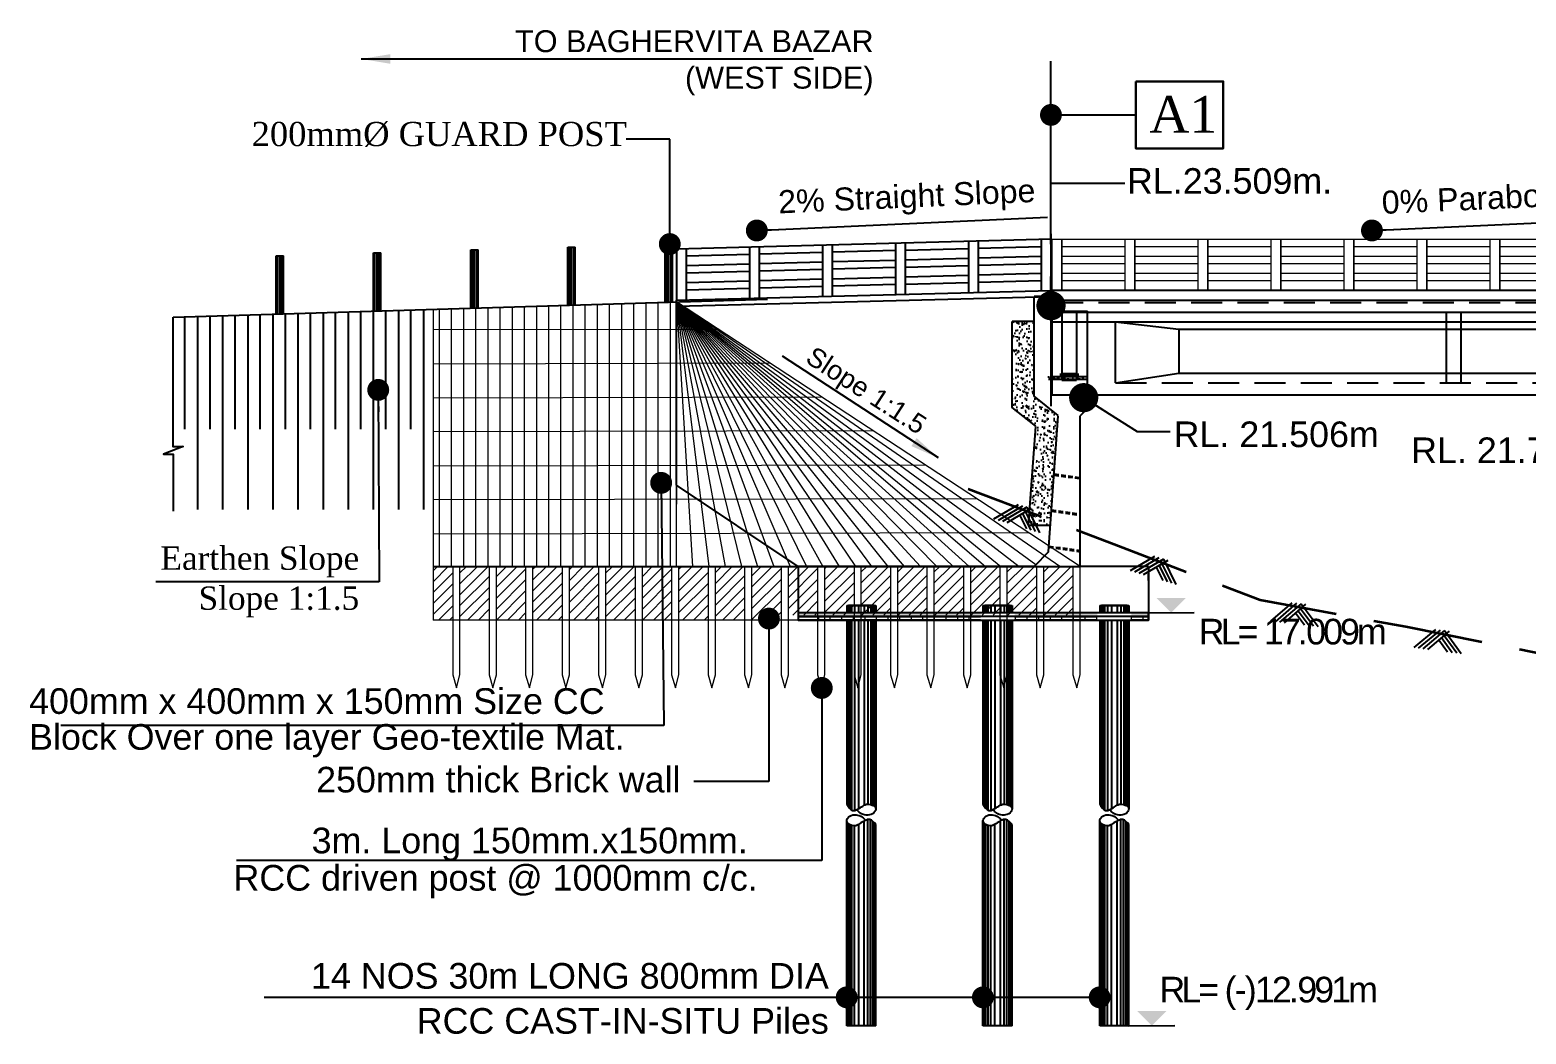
# Model space of a CAD drawing. Header units: millimetres. Extents: x 645430 to 1329725, y -477752 to 44877.
# Drawn here: x 645430 to 676185, y -220433 to -199787 of the extents above; entities that cross this region are included whole.
import ezdxf

# ---------------------------------------------------------------- set-up
doc = ezdxf.new("R2010")
doc.units = ezdxf.units.MM
doc.header["$LTSCALE"] = 250
doc.linetypes.add('DASHED', pattern=[19.05, 12.7, -6.35])
doc.linetypes.add('HIDDEN', pattern=[9.525, 6.35, -3.175])
for name, color, linetype in [('Abutment W Line', 200, 'Continuous'), ('Deck Slab', 11, 'Continuous'), ('Dimision', 4, 'Continuous'), ('Extra Line', 145, 'Continuous'), ('Girder Line', 7, 'Continuous'), ('hatch', 35, 'Continuous'), ('Hatching', 35, 'Continuous'), ('pier', 11, 'Continuous'), ('Pile', 11, 'Continuous'), ('POWER_POLE', 230, 'Continuous'), ('SEC', 15, 'Continuous'), ('Text', 7, 'Continuous'), ('TXT', 7, 'Continuous')]:
    doc.layers.add(name, color=color, linetype=linetype)
for name, color, linetype, lineweight in [('Dimention', 7, 'Continuous', 25), ('Footpath', 22, 'Continuous', 20), ('GL', 3, 'HIDDEN', 35), ('hat2', 108, 'Continuous', 13), ('Railing', 6, 'Continuous', 13), ('RL', 7, 'Continuous', 18)]:
    doc.layers.add(name, color=color, linetype=linetype, lineweight=lineweight)
doc.layers.add('id', color=2, linetype='Continuous', lineweight=13, plot=False)
doc.styles.add('Bridge Dimision - 1', font='arial.ttf', dxfattribs={"height": 125})
doc.styles.add('ROMANS', font='arial.ttf', dxfattribs={"height": 200})
doc.styles.get("Standard").update_dxf_attribs({"font": 'times.ttf'})
doc.styles.add('TNR', font='times.ttf')
doc.dimstyles.new('ISO-25', dxfattribs={"dimtxt": 75, "dimasz": 45, "dimexe": 125, "dimexo": 75.625, "dimgap": 60, "dimtad": 1, "dimdec": 0, "dimtxsty": 'Standard', "dimblk": 'DOT', "dimcen": 52.5, "dimdle": 100, "dimclrd": 256, "dimclre": 256, "dimclrt": 256, "dimadec": 0, "dimazin": 0, "dimtfac": 1, "dimtdec": 0, "dimtix": 1, "dimtmove": 0, "dimatfit": 3, "dimldrblk": 'DOT', "dimfxl": 1, "dimlwd": -1, "dimarcsym": 0})
doc.dimstyles.get("Standard").update_dxf_attribs({"dimtxt": 0.5, "dimasz": 0.18, "dimexe": 0.18, "dimexo": 0.0625, "dimgap": 0.09, "dimtad": 0, "dimtih": 1, "dimtoh": 1, "dimdec": 4, "dimzin": 0, "dimdsep": 46, "dimtxsty": 'Standard', "dimcen": 0.09, "dimadec": 0, "dimazin": 0, "dimtfac": 1, "dimtdec": 4, "dimtofl": 0, "dimtmove": 0, "dimatfit": 3, "dimfxl": 1, "dimtolj": 1, "dimtzin": 0, "dimarcsym": 0})
pattern_1 = [(45, (810947.63, -1287410.71), (-112.253202, 112.253202), [])]
pattern_2 = [(45, (811697.63, -1287410.71), (-112.253202, 112.253202), [])]
pattern_3 = [(45, (812447.63, -1287410.71), (-112.253202, 112.253202), [])]

# ---------------------------------------------------------------- blocks, each defined once
blk = doc.blocks.new('37m deck half')
at = {"layer": 'Deck Slab', "ltscale": 5}
for p, q in [((25, 2182), (15025, 2182)), ((25, 32), (25, 2182)), ((25, 1732), (15025, 1732)), ((25, 1532), (15025, 1532)), ((25, 32), (15025, 32))]:
    blk.add_line(p, q, dxfattribs=at)
at = {"layer": 'Girder Line', "ltscale": 0.2}
blk.add_line((25, 1982), (15025, 1982), dxfattribs=at)
at = {"layer": 'Girder Line', "linetype": 'DASHED', "ltscale": 0.2}
for p, q in [((25, 1932), (15025, 1932)), ((1325, 282), (15025, 282))]:
    blk.add_line(p, q, dxfattribs=at)
at = {"layer": 'Girder Line', "linetype": 'HIDDEN', "ltscale": 2}
for p, q in [((225, 1732, -8838), (225, 332, 13)), ((525, 1732, -8738), (525, 332, -13)), ((8125, 1732, -8838), (8125, 282, 13)), ((8425, 1732, -8738), (8425, 282, -13)), ((14875, 1732, -8838), (14875, 282, 13)), ((225, 332), (525, 332))]:
    blk.add_line(p, q, dxfattribs=at)
at = {"layer": 'Girder Line', "linetype": 'HIDDEN', "ltscale": 0.2}
blk.add_line((8125, 282), (8425, 282), dxfattribs=at)
at = {"layer": 'hatch'}
for p, q in [((1325, 282), (1325, 1532)), ((1325, 1532), (2625, 1382)), ((2625, 1382), (15025, 1382)), ((2625, 1382), (2625, 482)), ((1325, 282), (2625, 482)), ((2625, 482), (15025, 482))]:
    blk.add_line(p, q, dxfattribs=at)
at = {"layer": 'id', "ltscale": 5}
blk.add_line((0, 0), (0, -202), dxfattribs=at)
at = {"layer": 'Railing', "ltscale": 5}
for p, q in [((25, 2182), (25, 3232)), ((25, 3232), (15025, 3232)), ((225, 2182), (225, 3232)), ((225, 3082), (1525, 3082)), ((1525, 2186), (1525, 3232)), ((1725, 2194), (1725, 3232)), ((1725, 3082), (3025, 3082)), ((3225, 2194), (3225, 3232)), ((3225, 3082), (4525, 3082)), ((4725, 2194), (4725, 3232)), ((4725, 3082), (6025, 3082)), ((6225, 2194), (6225, 3232)), ((6225, 3082), (7525, 3082)), ((7725, 2194), (7725, 3232)), ((7725, 3082), (9025, 3082)), ((9225, 2194), (9225, 3232)), ((9225, 3082), (10525, 3082)), ((10725, 2194), (10725, 3232)), ((10725, 3082), (12025, 3082)), ((12225, 2194), (12225, 3232)), ((12225, 3082), (13525, 3082)), ((13725, 2194), (13725, 3232)), ((13725, 3082), (14925, 3082)), ((225, 2882), (1525, 2882)), ((1725, 2882), (3025, 2882)), ((3225, 2882), (4525, 2882)), ((4725, 2882), (6025, 2882)), ((6225, 2882), (7525, 2882)), ((7725, 2882), (9025, 2882)), ((9225, 2882), (10525, 2882)), ((10725, 2882), (12025, 2882)), ((12225, 2882), (13525, 2882)), ((13725, 2882), (14925, 2882)), ((225, 2732), (1525, 2732)), ((225, 2532), (1525, 2532)), ((1725, 2732), (3025, 2732)), ((1725, 2532), (3025, 2532)), ((3225, 2732), (4525, 2732)), ((3225, 2532), (4525, 2532)), ((4725, 2732), (6025, 2732)), ((4725, 2532), (6025, 2532)), ((6225, 2732), (7525, 2732)), ((6225, 2532), (7525, 2532)), ((7725, 2732), (9025, 2732)), ((7725, 2532), (9025, 2532)), ((9225, 2732), (10525, 2732)), ((9225, 2532), (10525, 2532)), ((10725, 2732), (12025, 2732)), ((10725, 2532), (12025, 2532)), ((12225, 2732), (13525, 2732)), ((12225, 2532), (13525, 2532)), ((13725, 2732), (14925, 2732)), ((13725, 2532), (14925, 2532)), ((225, 2382), (1525, 2382)), ((1725, 2382), (3025, 2382)), ((3225, 2382), (4525, 2382)), ((4725, 2382), (6025, 2382)), ((6225, 2382), (7525, 2382)), ((7725, 2382), (9025, 2382)), ((9225, 2382), (10525, 2382)), ((10725, 2382), (12025, 2382)), ((12225, 2382), (13525, 2382)), ((13725, 2382), (14925, 2382))]:
    blk.add_line(p, q, dxfattribs=at)
for points in [[(25, 2182), (25, 3232), (225, 3232), (225, 2182)], [(1525, 2182), (1525, 3232), (1725, 3232), (1725, 2182)], [(3025, 2182), (3025, 3232), (3225, 3232), (3225, 2182)], [(4525, 2182), (4525, 3232), (4725, 3232), (4725, 2182)], [(6025, 2182), (6025, 3232), (6225, 3232), (6225, 2182)], [(7525, 2182), (7525, 3232), (7725, 3232), (7725, 2182)], [(9025, 2182), (9025, 3232), (9225, 3232), (9225, 2182)], [(10525, 2182), (10525, 3232), (10725, 3232), (10725, 2182)], [(12025, 2182), (12025, 3232), (12225, 3232), (12225, 2182)], [(13525, 2182), (13525, 3232), (13725, 3232), (13725, 2182)], [(14925, 2182), (14925, 3232), (15025, 3232)]]:
    blk.add_lwpolyline(points, dxfattribs=at)
blk = doc.blocks.new('_Dot')
at = {"color": 0, "linetype": 'ByBlock', "lineweight": -2}
blk.add_line((-0.5, 0), (-1, 0), dxfattribs=at)
at = {"color": 0, "linetype": 'ByBlock', "const_width": 0.5}
blk.add_lwpolyline([(-0.25, 0, 1), (0.25, 0, 1)], format="xyb", close=True, dxfattribs=at)
blk = doc.blocks.new('a-pile')
at = {"layer": 'Hatching', "ltscale": 5}
for p, q in [((-263, -3821), (-263, -3964)), ((-234, -3821), (-234, -3964)), ((-194, -3821), (-194, -3964)), ((-137, -3821), (-137, -3964)), ((-60, -3821), (-60, -3964)), ((55, -3821), (55, -3964)), ((137, -3821), (137, -3964)), ((200, -3821), (200, -3964)), ((234, -3821), (234, -3964)), ((262, -3821), (262, -3964)), ((-263, -4115), (-263, -7946)), ((-234, -4115), (-234, -7928)), ((-194, -4115), (-194, -7913)), ((-137, -4115), (-137, -7905)), ((-60, -4115), (-60, -7928)), ((55, -4115), (55, -8000)), ((137, -4115), (137, -8036)), ((200, -4115), (200, -8027)), ((234, -4115), (234, -7999)), ((262, -4115), (262, -7964)), ((-272, -12463), (-272, -8292)), ((-237, -12463), (-237, -8258)), ((-192, -12463), (-192, -8230)), ((-137, -12463), (-137, -8223)), ((-59, -12463), (-59, -8253)), ((54, -12463), (54, -8324)), ((137, -12463), (137, -8354)), ((192, -12463), (192, -8348)), ((237, -12463), (237, -8330)), ((272, -12463), (272, -8306))]:
    blk.add_line(p, q, dxfattribs=at)
at = {"layer": 'Pile', "ltscale": 0.02}
blk.add_line((300, -3821), (-300, -3821), dxfattribs=at)
at = {"layer": 'Pile', "linetype": 'DASHED', "ltscale": 4}
for p, q in [((-300, -3821), (-300, -3964)), ((-263, -3821), (262, -3821)), ((300, -3822), (300, -3965))]:
    blk.add_line(p, q, dxfattribs=at)
at = {"layer": 'Pile', "ltscale": 5}
for p, q in [((-300, -4115), (-300, -8007)), ((300, -4115), (300, -7905)), ((300, -12463), (300, -8245)), ((-300, -12463), (-300, -8324)), ((-300, -12463), (300, -12463))]:
    blk.add_line(p, q, dxfattribs=at)
for points in [[(300, -7905), (181, -8035), (-28, -7947), (-138, -7905), (-300, -8004), (-231, -8103), (23, -8087), (95, -8020)], [(300, -7905), (181, -8035), (-28, -7947), (-138, -7905), (-300, -8004), (-231, -8103), (23, -8087), (95, -8020)], [(-300, -8324), (-174, -8224), (34, -8311), (144, -8354), (300, -8255), (238, -8156), (-16, -8172), (-88, -8239)], [(-300, -8324), (-174, -8224), (34, -8311), (144, -8354), (300, -8255), (238, -8156), (-16, -8172), (-88, -8239)]]:
    blk.add_spline(points, degree=3, dxfattribs=at)
blk = doc.blocks.new('ABUT 6MMMM')
at = {"layer": 'Deck Slab', "ltscale": 10}
h = blk.add_hatch(color=256, dxfattribs=at)
h.paths.add_polyline_path([(10285900, 283865), (10286035, 283865), (10286035, 283800), (10285900, 283800)])
h.paths.add_polyline_path([(10285714, 283865), (10285900, 283865), (10285900, 283800), (10285714, 283800)])
at = {"layer": 'hatch', "lineweight": 15}
h = blk.add_hatch(dxfattribs=at)
h.set_pattern_fill('AR-CONC', color=256, style=0)
h.set_pattern_definition([(50, (10288076.35, 275788.63), (182.1847, -15.939), [19.05, -209.55]), (355, (10288076.35, 275788.63), (-35.243, 191.0566), [15.24, -167.64]), (100.451, (10288091.53, 275787.3), (146.9425, 175.1167), [16.19, -178.09]), (46.1842, (10288076.35, 275839.43), (271.079, -42.0423), [28.575, -314.325]), (96.6356, (10288098.94, 275835.93), (237.404, 247.4256), [24.285, -267.135]), (351.184, (10288076.35, 275839.43), (237.405, 247.425), [22.86, -251.46]), (21, (10288101.75, 275826.73), (151.615, -102.2655), [19.05, -209.55]), (326, (10288101.75, 275826.73), (61.802, 184.188), [15.24, -167.64]), (71.4514, (10288114.39, 275818.21), (213.4165, 81.923), [16.19, -178.09]), (37.5, (10288076.35, 275788.63), (3.0886, 84.55504), [0, -165.608, 0, -170.18, 0, -168.275]), (7.5, (10288076.35, 275788.63), (66.8197, 100.1806), [0, -97.028, 0, -161.798, 0, -64.135]), (327.5, (10288019.71, 275788.63), (135.5906, -5.72874), [0, -63.5, 0, -198.12, 0, -262.89]), (317.5, (10287994.31, 275788.63), (148.1292, 25.4265), [0, -82.55, 0, -131.572, 0, -186.69])])
h.paths.add_polyline_path([(10284050, 278948), (10284050, 278873), (10280300, 278873), (10280300, 278948)])
h.paths.add_polyline_path([(10286450, 278948), (10286450, 278873), (10284750, 278873), (10284750, 278948)])
h.paths.add_polyline_path([(10287150, 278873), (10287150, 278948), (10287500, 278948), (10287500, 278873)])
h = blk.add_hatch(dxfattribs=at)
h.set_pattern_fill('LINE', color=256, scale=75, angle=90, style=0)
h.set_pattern_definition([(90, (10288085.6, 275788.63), (-238.125, 1e-14), [])])
h.paths.add_polyline_path([(10284050, 278873), (10284050, 278798), (10280500, 278798), (10280500, 278873)])
h.paths.add_polyline_path([(10286450, 278873), (10286450, 278798), (10284750, 278798), (10284750, 278873)])
h.paths.add_polyline_path([(10287150, 278798), (10287150, 278873), (10287400, 278873), (10287400, 278798)])
at = {"layer": 'Hatching', "ltscale": 5}
h = blk.add_hatch(dxfattribs=at)
h.set_pattern_fill('AR-CONC,_O', color=256, scale=1.5)
h.set_pattern_definition([(50, (10287776.34, 276735.8), (273.277, -23.9086), [28.575, -314.325]), (355, (10287776.34, 276735.8), (-52.865, 286.585), [22.86, -251.461]), (100.4514, (10287799.12, 276733.8), (220.412, 262.677), [24.285, -267.135]), (46.184, (10287776.34, 276812), (406.619, -63.063), [42.862, -471.487]), (96.6356, (10287810.23, 276806.75), (356.106, 371.14), [36.428, -400.703]), (351.184, (10287776.34, 276812), (356.106, 371.14), [34.29, -377.19]), (21, (10287814.44, 276792.95), (227.4216, -153.398), [28.575, -314.325]), (326, (10287814.44, 276792.95), (92.703, 276.282), [22.86, -251.46]), (71.4514, (10287833.4, 276780.17), (320.125, 122.884), [24.285, -267.135]), (37.5, (10287776.34, 276735.8), (4.6329, 126.8326), [0, -248.412, 0, -255.27, 0, -252.4125]), (7.5, (10287776.34, 276735.8), (100.2295, 150.2709), [0, -145.542, 0, -242.697, 0, -96.2025]), (327.5, (10287691.38, 276735.8), (203.3859, -8.5931), [0, -95.25, 0, -297.18, 0, -394.335]), (317.5, (10287653.28, 276735.8), (222.1938, 38.1397), [0, -123.825, 0, -197.358, 0, -280.035])])
edge = h.paths.add_edge_path()
edge.add_arc((10285462, 282380), 363, 62.9104, 141.8624, ccw=False)
edge.add_line((10285628, 282703), (10285488, 280743))
edge.add_line((10285488, 280743), (10285079, 280743))
edge.add_line((10285079, 280743), (10285177, 282604))
edge = h.paths.add_edge_path()
edge.add_line((10285649, 282999), (10285628, 282703))
edge.add_arc((10285462, 282380), 363, 62.9104, 141.8624)
edge.add_line((10285177, 282604), (10285186, 282778))
edge.add_line((10285186, 282778), (10284700, 283168))
edge.add_line((10284700, 283168), (10284700, 284933))
edge.add_line((10284700, 284933), (10285150, 284933))
edge.add_line((10285150, 284933), (10285150, 283398))
edge.add_line((10285150, 283398), (10285649, 282999))
at = {"layer": 'pier', "linetype": 'Continuous', "lineweight": 25, "ltscale": 5}
h = blk.add_hatch(dxfattribs=at)
h.set_pattern_fill('AR-CONC', color=256, scale=0.75, style=0)
h.set_pattern_definition([(50, (10287722.25, 281520.59), (136.6385, -11.9543), [14.2875, -157.1625]), (355, (10287722.25, 281520.59), (-26.432, 143.2925), [11.43, -125.73]), (100.451, (10287733.64, 281519.59), (110.207, 131.3375), [12.1425, -133.5675]), (46.184, (10287722.25, 281558.69), (203.309, -31.532), [21.431, -235.744]), (96.6356, (10287739.2, 281556.06), (178.053, 185.569), [18.214, -200.351]), (351.184, (10287722.25, 281558.69), (178.053, 185.569), [17.145, -188.595]), (21, (10287741.3, 281549.16), (113.711, -76.699), [14.2875, -157.1625]), (326, (10287741.3, 281549.16), (46.3515, 138.141), [11.43, -125.73]), (71.4514, (10287750.78, 281542.77), (160.0624, 61.442), [12.1425, -133.5675]), (37.5, (10287722.25, 281520.59), (2.31645, 63.4163), [0, -124.206, 0, -127.635, 0, -126.2062]), (7.5, (10287722.25, 281520.59), (50.1147, 75.1354), [0, -72.771, 0, -121.3485, 0, -48.1013]), (327.5, (10287679.77, 281520.59), (101.69295, -4.29656), [0, -47.625, 0, -148.59, 0, -197.1675]), (317.5, (10287660.72, 281520.59), (111.097, 19.0699), [0, -61.9125, 0, -98.679, 0, -140.0175])])
h.paths.add_polyline_path([(10286195, 283803), (10286195, 283748), (10285900, 283748), (10285900, 283786), (10286060, 283786), (10286060, 283803)])
h.paths.add_polyline_path([(10285739, 283786), (10285900, 283786), (10285900, 283748), (10285445, 283748), (10285445, 283803), (10285739, 283803)])
at = {"layer": 'Abutment W Line'}
for p, q in [((10277800, 286426), (10277800, 285376)), ((10278000, 286431), (10278000, 285381)), ((10279300, 286465), (10279300, 285415)), ((10279500, 286470), (10279500, 285420)), ((10280800, 286504), (10280800, 285454)), ((10281000, 286509), (10281000, 285459)), ((10282300, 286543), (10282300, 285493)), ((10282500, 286548), (10282500, 285498)), ((10283800, 286582), (10283800, 285532)), ((10284000, 286587), (10284000, 285537)), ((10285300, 286621), (10285300, 285571)), ((10285500, 286626), (10285500, 285576)), ((10285500, 285449), (10285150, 285449)), ((10285500, 283803), (10285500, 285576)), ((10285500, 285148), (10286250, 285148)), ((10286250, 283803), (10286250, 285148)), ((10285445, 283748), (10286250, 283748)), ((10285500, 283803), (10286250, 283803)), ((10285714, 283865), (10286035, 283865)), ((10286250, 283148), (10286250, 283803)), ((10285450, 280198), (10285649, 282999)), ((10286250, 283148), (10286100, 282998)), ((10286100, 279898), (10286100, 282998)), ((10285038, 280743), (10285186, 282778)), ((10285450, 280198), (10285150, 279898)), ((10280300, 279898), (10280300, 278798)), ((10285150, 279898), (10280300, 279898)), ((10285150, 279898), (10280300, 279898)), ((10287500, 279898), (10286100, 279898)), ((10287500, 279609), (10287500, 279749)), ((10284050, 278948), (10280300, 278948)), ((10286450, 278948), (10284750, 278948)), ((10287500, 278948), (10287150, 278948)), ((10284050, 278873), (10280300, 278873)), ((10284050, 278798), (10280300, 278798)), ((10286450, 278873), (10284750, 278873)), ((10286450, 278798), (10284750, 278798)), ((10287500, 278873), (10287150, 278873)), ((10287500, 278798), (10287150, 278798))]:
    blk.add_line(p, q, dxfattribs=at)
at = {"layer": 'Abutment W Line', "linetype": 'Continuous'}
blk.add_line((10277800, 285249), (10285500, 285448), dxfattribs=at)
at = {"layer": 'Abutment W Line'}
for points in [[(10285500, 286626), (10277799, 286426)], [(10280800, 286354), (10279500, 286320)], [(10282300, 286393), (10281000, 286359)], [(10283800, 286432), (10282500, 286398)], [(10285300, 286471), (10284000, 286437)], [(10279300, 286315), (10278000, 286281)], [(10279300, 286115), (10278000, 286081)], [(10280800, 286154), (10279500, 286120)], [(10282300, 286193), (10281000, 286159)], [(10282300, 286043), (10281000, 286009)], [(10283800, 286232), (10282500, 286198)], [(10283800, 286082), (10282500, 286048)], [(10285300, 286271), (10284000, 286237)], [(10285300, 286121), (10284000, 286087)], [(10279300, 285965), (10278000, 285931)], [(10279300, 285765), (10278000, 285731)], [(10280800, 286004), (10279500, 285970)], [(10280800, 285804), (10279500, 285770)], [(10282300, 285843), (10281000, 285809)], [(10283800, 285882), (10282500, 285848)], [(10283800, 285732), (10282500, 285698)], [(10285300, 285921), (10284000, 285887)], [(10285300, 285771), (10284000, 285737)], [(10280300, 279898), (10277799, 281568), (10277800, 285376), (10285500, 285576)], [(10279300, 285615), (10278000, 285581)], [(10280800, 285654), (10279500, 285620)], [(10282300, 285693), (10281000, 285659)], [(10285649, 283002), (10285150, 283398), (10285150, 285449)], [(10285150, 284933), (10284700, 284933)], [(10285186, 282781), (10284700, 283168), (10284700, 284933)], [(10285488, 280743), (10285038, 280743)], [(10287500, 279898), (10287500, 278948)], [(10287500, 279898), (10287500, 278798)], [(10285818, 278948), (10280300, 278948), (10280300, 278873), (10284050, 278873)], [(10287500, 278948), (10284750, 278948)], [(10287150, 278873), (10287500, 278873), (10287500, 278948), (10287150, 278948)], [(10284752, 278873), (10280300, 278873), (10280300, 278798), (10284752, 278798)], [(10284750, 278873), (10286450, 278873)], [(10287268, 278873), (10284750, 278873)], [(10284750, 278798), (10287371, 278798)], [(10287150, 278798), (10287500, 278798), (10287500, 278873), (10287150, 278873)]]:
    blk.add_lwpolyline(points, dxfattribs=at)
at = {"layer": 'Dimision', "color": 7, "lineweight": 50}
for p, q in [((10285714, 283865), (10285714, 283800)), ((10286035, 283865), (10286035, 283800))]:
    blk.add_line(p, q, dxfattribs=at)
at = {"layer": 'Extra Line', "linetype": 'HIDDEN', "ltscale": 0.06}
for p, q in [((10285566, 281778), (10286100, 281703)), ((10285568, 281803), (10286100, 281728)), ((10285511, 281036), (10286100, 280953)), ((10285513, 281061), (10286100, 280978)), ((10285457, 280294), (10286100, 280203)), ((10285458, 280319), (10286100, 280228))]:
    blk.add_line(p, q, dxfattribs=at)
blk = doc.blocks.new('b')
at = {"layer": 'hatch', "ltscale": 5}
for p, q in [((-158, 60), (-524, -394)), ((-64, 67), (-430, -387)), ((30, 74), (-336, -380)), ((124, 81), (-241, -373)), ((30, 74), (459, -321)), ((-49, -134), (177, -342)), ((-6, -80), (271, -335)), ((38, -26), (365, -328))]:
    blk.add_line(p, q, dxfattribs=at)

msp = doc.modelspace()

# ---------------------------------------------------------------- hatches: boundary and pattern name
at = {"layer": 'Dimision', "ltscale": 5}
for points in [[(668891.9, -211767.5), (669189.8, -211468.8), (668593.2, -211469.7)], [(668891.9, -211767.5), (669189.8, -211468.8), (668593.2, -211469.7)], [(668491.9, -220259.3), (668789.7, -219960.6), (668193.1, -219961.5)], [(668491.9, -220259.3), (668789.7, -219960.6), (668193.1, -219961.5)]]:
    msp.add_hatch(color=256, dxfattribs=at).paths.add_polyline_path(points)
at = {"layer": 'Footpath', "lineweight": 13, "ltscale": 250}
h = msp.add_hatch(dxfattribs=at)
h.set_pattern_fill('ANSI31', color=256, scale=50)
h.set_pattern_definition(pattern_3)
h.paths.add_polyline_path([(654120.1, -210818.3), (653716.6, -210818.3), (653716.6, -211919.4), (654120.1, -211919.4)])
h = msp.add_hatch(dxfattribs=at)
h.set_pattern_fill('ANSI31', color=256, scale=50)
h.set_pattern_definition(pattern_2)
h.paths.add_polyline_path([(654870.1, -210818.3), (654270.1, -210818.3), (654270.1, -211919.4), (654870.1, -211919.4)])
h = msp.add_hatch(dxfattribs=at)
h.set_pattern_fill('ANSI31', color=256, scale=50)
h.set_pattern_definition(pattern_1)
h.paths.add_polyline_path([(655620.1, -210818.3), (655020.1, -210818.3), (655020.1, -211919.4), (655620.1, -211919.4)])
h = msp.add_hatch(dxfattribs=at)
h.set_pattern_fill('ANSI31', color=256, scale=50)
h.set_pattern_definition([(45, (810197.63, -1287410.71), (-112.253202, 112.253202), [])])
h.paths.add_polyline_path([(656370.1, -210818.3), (655770.1, -210818.3), (655770.1, -211919.4), (656370.1, -211919.4)])
h = msp.add_hatch(dxfattribs=at)
h.set_pattern_fill('ANSI31', color=256, scale=50)
h.set_pattern_definition([(45, (815447.63, -1287410.71), (-112.253202, 112.253202), [])])
h.paths.add_polyline_path([(657120.1, -210818.3), (656520.1, -210818.3), (656520.1, -211919.4), (657120.1, -211919.4)])
h = msp.add_hatch(dxfattribs=at)
h.set_pattern_fill('ANSI31', color=256, scale=50)
h.set_pattern_definition([(45, (814697.63, -1287410.71), (-112.253202, 112.253202), [])])
h.paths.add_polyline_path([(657870.1, -210818.3), (657270.1, -210818.3), (657270.1, -211919.4), (657870.1, -211919.4)])
h = msp.add_hatch(dxfattribs=at)
h.set_pattern_fill('ANSI31', color=256, scale=50)
h.set_pattern_definition([(45, (813947.63, -1287410.71), (-112.253202, 112.253202), [])])
h.paths.add_polyline_path([(658620.1, -210818.3), (658020.1, -210818.3), (658020.1, -211919.4), (658620.1, -211919.4)])
h = msp.add_hatch(dxfattribs=at)
h.set_pattern_fill('ANSI31', color=256, scale=50)
h.set_pattern_definition([(45, (813197.63, -1287410.71), (-112.253202, 112.253202), [])])
h.paths.add_polyline_path([(659370.1, -210818.3), (658770.1, -210818.3), (658770.1, -211919.4), (659370.1, -211919.4)])
h = msp.add_hatch(dxfattribs=at)
h.set_pattern_fill('ANSI31', color=256, scale=50)
h.set_pattern_definition(pattern_3)
h.paths.add_polyline_path([(660120.1, -210818.3), (659520.1, -210818.3), (659520.1, -211919.4), (660120.1, -211919.4)])
h = msp.add_hatch(dxfattribs=at)
h.set_pattern_fill('ANSI31', color=256, scale=50)
h.set_pattern_definition(pattern_2)
h.paths.add_polyline_path([(660870.1, -210818.3), (660270.1, -210818.3), (660270.1, -211919.4), (660870.1, -211919.4)])
h = msp.add_hatch(dxfattribs=at)
h.set_pattern_fill('ANSI31', color=256, scale=50)
h.set_pattern_definition(pattern_3)
h.paths.add_polyline_path([(661620.1, -210818.3), (661020.1, -210818.3), (661020.1, -211818.3), (661620.1, -211818.3)])
h = msp.add_hatch(dxfattribs=at)
h.set_pattern_fill('ANSI31', color=256, scale=50)
h.set_pattern_definition(pattern_2)
h.paths.add_polyline_path([(662370.1, -210818.3), (661770.1, -210818.3), (661770.1, -211818.3), (662370.1, -211818.3)])
h = msp.add_hatch(dxfattribs=at)
h.set_pattern_fill('ANSI31', color=256, scale=50)
h.set_pattern_definition(pattern_1)
h.paths.add_polyline_path([(663120.1, -210818.3), (662520.1, -210818.3), (662520.1, -211818.3), (663120.1, -211818.3)])
h = msp.add_hatch(dxfattribs=at)
h.set_pattern_fill('ANSI31', color=256, scale=50)
h.set_pattern_definition(pattern_1)
h.paths.add_polyline_path([(663120.1, -210818.3), (662520.1, -210818.3), (662520.1, -211818.3), (663120.1, -211818.3)])
h = msp.add_hatch(dxfattribs=at)
h.set_pattern_fill('ANSI31', color=256, scale=50)
h.set_pattern_definition([(45, (811697.63, -1287410.71), (-112.253202, 112.253202), [])])
h.paths.add_polyline_path([(663870.1, -210818.3), (663270.1, -210818.3), (663270.1, -211818.3), (663870.1, -211818.3)])
h = msp.add_hatch(dxfattribs=at)
h.set_pattern_fill('ANSI31', color=256, scale=50)
h.set_pattern_definition([(45, (812447.63, -1287410.71), (-112.253202, 112.253202), [])])
h.paths.add_polyline_path([(664620.1, -210818.3), (664020.1, -210818.3), (664020.1, -211818.3), (664620.1, -211818.3)])
h = msp.add_hatch(dxfattribs=at)
h.set_pattern_fill('ANSI31', color=256, scale=50)
h.set_pattern_definition([(45, (813197.63, -1287410.71), (-112.253202, 112.253202), [])])
h.paths.add_polyline_path([(665370.1, -210818.3), (664770.1, -210818.3), (664770.1, -211818.3), (665370.1, -211818.3)])
h = msp.add_hatch(dxfattribs=at)
h.set_pattern_fill('ANSI31', color=256, scale=50)
h.set_pattern_definition([(45, (813947.63, -1287410.71), (-112.253202, 112.253202), [])])
h.paths.add_polyline_path([(666120.1, -210818.3), (665520.1, -210818.3), (665520.1, -211818.3), (666120.1, -211818.3)])
h = msp.add_hatch(dxfattribs=at)
h.set_pattern_fill('ANSI31', color=256, scale=50)
h.set_pattern_definition([(45, (814697.63, -1287410.71), (-112.253202, 112.253202), [])])
h.paths.add_polyline_path([(666870.1, -210818.3), (666270.1, -210818.3), (666270.1, -211818.3), (666870.1, -211818.3)])

# ---------------------------------------------------------------- linework, layer by layer
at = {"color": 5, "lineweight": 30}
msp.add_lwpolyline([(668159.9, -200846.2), (669960.1, -200846.2), (669960.1, -202223.2), (668159.9, -202223.2)], close=True, dxfattribs=at)
at = {"layer": 'Dimision', "ltscale": 5}
msp.add_line((666419.8, -207525), (666418.4, -200427.9), dxfattribs=at)
at = {"layer": 'Dimision', "ltscale": 5, "elevation": -8669}
for points in [[(668420.2, -211769.4), (669364.3, -211768)], [(668020.1, -220261.2), (668964.2, -220259.8)]]:
    msp.add_lwpolyline(points, dxfattribs=at)
at = {"layer": 'GL'}
msp.add_lwpolyline([(664716.3, -209223.4), (667716.3, -210362.4), (670716.3, -211505.4), (673716.3, -212054.4), (676716.3, -212654.4), (679716.3, -212895.4), (682716.3, -213126.4), (685716.3, -212790.9), (688716.3, -212409.4), (691716.3, -211478.4), (694716.3, -209677.4), (697716.3, -209525.4)], dxfattribs=at)
at = {"layer": 'hat2', "ltscale": 3}
for p, q in [((656596.8, -210819.4), (656596.8, -205433.6)), ((656846.8, -210819.4), (656846.8, -205426.1)), ((657096.8, -210819.4), (657096.8, -205418.6)), ((657346.8, -210819.4), (657346.8, -205411.1)), ((657596.8, -210819.4), (657596.8, -205403.6)), ((657846.8, -210823.4), (657846.8, -205396.1)), ((658096.8, -210819.4), (658096.8, -205385.6)), ((658346.8, -210819.4), (658346.8, -205381.2)), ((658596.8, -210819.4), (658596.8, -205373.7)), ((658720.1, -210819.4, -8669), (658720.1, -205380.4, -8669)), ((653716.6, -205530.2, -8669), (653716.6, -211919.4, -8669)), ((653846.8, -210823.8), (653846.8, -205526.3)), ((654096.8, -210823.8), (654096.8, -205518.8)), ((654346.8, -210823.8), (654346.8, -205511.4)), ((654596.8, -210823.8), (654596.8, -205503.9)), ((654846.8, -210823.8), (654846.8, -205496.4)), ((655096.8, -210823.8), (655096.8, -205488.9)), ((655346.8, -210823.8), (655346.8, -205481.4)), ((655596.8, -210823.8), (655596.8, -205473.9)), ((655846.8, -210819.4), (655846.8, -205466.4)), ((656096.8, -210819.4), (656096.8, -205459)), ((656346.8, -210819.4), (656346.8, -205451.5)), ((659579.2, -205943.4), (653716.6, -205956.2)), ((660643.9, -206641.1), (653716.6, -206656.2)), ((661708.5, -207338.7), (653716.6, -207356.2)), ((662764, -208030.4), (653716.6, -208050.2)), ((663837.8, -208734.1), (653716.6, -208756.2)), ((664893.3, -209425.7), (653716.6, -209450.2)), ((665967.1, -210129.4), (653716.6, -210156.2)), ((661220.2, -211919.4, -8669), (653716.6, -211919.4, -8669))]:
    msp.add_line(p, q, dxfattribs=at)
at = {"layer": 'hatch'}
msp.add_line((648372.2, -205690.2), (660591.6, -205324.4), dxfattribs=at)
at = {"layer": 'hatch', "lineweight": 0}
for p, q in [((658720.1, -205380.4, -8669), (658718.9, -209537.3, -8669)), ((667020.1, -210819.4, -8669), (658720.1, -205380.4, -8669)), ((658720.1, -205380.4, -8669), (659052.3, -210819.4, -8669)), ((658720.1, -205380.4, -8669), (659386.5, -210819.4, -8669)), ((658720.1, -205380.4, -8669), (659720.7, -210819.4, -8669)), ((658720.1, -205380.4, -8669), (660055, -210819.4, -8669)), ((658720.1, -205380.4, -8669), (660389.6, -210819.4, -8669)), ((658720.1, -205380.4, -8669), (660724.2, -210819.4, -8669)), ((658720.1, -205380.4, -8669), (661058.8, -210819.4, -8669)), ((658720.1, -205380.4, -8669), (661393.4, -210819.4, -8669)), ((658720.1, -205380.4, -8669), (661728, -210819.4, -8669)), ((658720.1, -205380.4, -8669), (662062.6, -210819.4, -8669)), ((658720.1, -205380.4, -8669), (662397.3, -210819.4, -8669)), ((658720.1, -205380.4, -8669), (662731.9, -210819.4, -8669)), ((658720.1, -205380.4, -8669), (663066.5, -210819.4, -8669)), ((658720.1, -205380.4, -8669), (663401.2, -210819.4, -8669)), ((658720.1, -205380.4, -8669), (663735.8, -210819.4, -8669)), ((658720.1, -205380.4, -8669), (664070.5, -210819.4, -8669)), ((658720.1, -205380.4, -8669), (664405.1, -210819.4, -8669)), ((658720.1, -205380.4, -8669), (664739.8, -210819.4, -8669)), ((658720.1, -205380.4, -8669), (665074.4, -210819.4, -8669)), ((658720.1, -205380.4, -8669), (665386.8, -210819.4, -8669)), ((658720.1, -205380.4, -8669), (665764.3, -210819.4, -8669)), ((658720.1, -205380.4, -8669), (666109.3, -210780.2, -8669)), ((666599.3, -210819.4, -8669), (658720.1, -205380.5, -8669))]:
    msp.add_line(p, q, dxfattribs=at)
at = {"layer": 'Hatching', "lineweight": -3, "ltscale": 3}
for p, q in [((648615.7, -207993.8), (648615.7, -205683.3)), ((648880.5, -209649.3), (648880.5, -205675.4)), ((649132, -207993.8), (649132, -205667.9)), ((649396.9, -209649.3), (649396.9, -205659.9)), ((649648.3, -207993.8), (649648.3, -205652.4)), ((649913.2, -209649.3), (649913.2, -205644.4)), ((650164.6, -207993.8), (650164.6, -205636.9)), ((650429.5, -209649.3), (650429.5, -205628.9)), ((650680.9, -207993.8), (650680.9, -205621.1)), ((650945.8, -209649.3), (650945.8, -205613.4)), ((651197.2, -207993.8), (651197.2, -205605.9)), ((651462.1, -209649.3), (651462.1, -205598)), ((651713.5, -207993.8), (651713.5, -205590.4)), ((651978.4, -209649.3), (651978.4, -205582.5)), ((652229.8, -207993.8), (652229.8, -205574.9)), ((652494.7, -209649.3), (652494.7, -205567)), ((652746.1, -207993.8), (652746.1, -205559.4)), ((653011, -209649.3), (653011, -205551.5)), ((653262.4, -207993.8), (653262.4, -205543.9)), ((653527.3, -209649.3), (653527.3, -205536))]:
    msp.add_line(p, q, dxfattribs=at)
msp.add_lwpolyline([(648370.8, -205690.3), (648370.8, -208353.7), (648583.3, -208353.7), (648175.5, -208509.6), (648372.1, -208509.6), (648372.1, -209680.7)], dxfattribs=at)
at = {"layer": 'Hatching', "linetype": 'HIDDEN', "lineweight": 9, "ltscale": 3, "elevation": -8669}
for points in [[(654120.1, -210819.4), (654120.1, -213047.3), (654199.1, -213314.1), (654270.1, -213047.3), (654270.1, -210819.4)], [(654870.1, -210819.4), (654870.1, -213047.3), (654949.1, -213314.1), (655020.1, -213047.3), (655020.1, -210819.4)], [(655620.1, -210819.4), (655620.1, -213047.3), (655699.1, -213314.1), (655770.1, -213047.3), (655770.1, -210819.4)], [(656370.1, -210819.4), (656370.1, -213047.3), (656449.1, -213314.1), (656520.1, -213047.3), (656520.1, -210819.4)], [(657120.1, -210819.4), (657120.1, -213047.3), (657199.1, -213314.1), (657270.1, -213047.3), (657270.1, -210819.4)], [(657870.1, -210819.4), (657870.1, -213047.3), (657949.1, -213314.1), (658020.1, -213047.3), (658020.1, -210819.4)], [(658620.1, -210819.4), (658620.1, -213047.3), (658699.1, -213314.1), (658770.1, -213047.3), (658770.1, -210819.4)], [(659370.1, -210819.4), (659370.1, -213047.3), (659449.1, -213314.1), (659520.1, -213047.3), (659520.1, -210819.4)], [(660120.1, -210819.4), (660120.1, -213047.3), (660199.1, -213314.1), (660270.1, -213047.3), (660270.1, -210819.4)], [(660870.1, -210819.4), (660870.1, -213047.3), (660949.1, -213314.1), (661020.1, -213047.3), (661020.1, -210819.4)], [(661620.1, -210819.4), (661620.1, -213047.3), (661699.1, -213314.1), (661770.1, -213047.3), (661770.1, -210819.4)], [(662370.1, -210819.4), (662370.1, -213047.3), (662449.1, -213314.1), (662520.1, -213047.3), (662520.1, -210819.4)], [(662370.1, -210819.4), (662370.1, -213047.3), (662449.1, -213314.1), (662520.1, -213047.3), (662520.1, -210819.4)], [(663120.1, -210819.4), (663120.1, -213047.3), (663199.1, -213314.1), (663270.1, -213047.3), (663270.1, -210819.4)], [(663120.1, -210819.4), (663120.1, -213047.3), (663199.1, -213314.1), (663270.1, -213047.3), (663270.1, -210819.4)], [(663870.1, -210819.4), (663870.1, -213047.3), (663949.1, -213314.1), (664020.1, -213047.3), (664020.1, -210819.4)], [(664620.1, -210819.4), (664620.1, -213047.3), (664699.1, -213314.1), (664770.1, -213047.3), (664770.1, -210819.4)], [(665370.1, -210819.4), (665370.1, -213047.3), (665449.1, -213314.1), (665520.1, -213047.3), (665520.1, -210819.4)], [(666120.1, -210819.4), (666120.1, -213047.3), (666199.1, -213314.1), (666270.1, -213047.3), (666270.1, -210819.4)], [(666870.1, -210819.4), (666870.1, -213047.3), (666949.1, -213314.1), (667020.1, -213047.3), (667020.1, -210819.4)]]:
    msp.add_lwpolyline(points, dxfattribs=at)
at = {"layer": 'POWER_POLE'}
for p, q in [((658490.4, -205385.3), (658490.4, -204196.8)), ((658490.4, -204196.8), (658640.4, -204196.8)), ((658640.4, -205385.3), (658640.4, -204196.8)), ((650490.4, -205624.9), (650490.4, -204431.9)), ((650490.4, -204431.9), (650640.4, -204431.9)), ((650640.4, -205624.9), (650640.4, -204431.9)), ((652490.4, -205565), (652490.4, -204372)), ((652490.4, -204372), (652640.4, -204372)), ((652640.4, -205565), (652640.4, -204372)), ((654494.9, -205505), (654494.9, -204312.1)), ((654494.9, -204312.1), (654644.9, -204312.1)), ((654644.9, -205505), (654644.9, -204312.1)), ((656490.4, -205445.2), (656490.4, -204252.3)), ((656490.4, -204252.3), (656640.4, -204252.3)), ((656640.4, -205445.2), (656640.4, -204252.3))]:
    msp.add_line(p, q, dxfattribs=at)
at = {"layer": 'POWER_POLE', "ltscale": 10}
for p, q in [((658520.4, -205385.3), (658520.4, -204196.8)), ((658565.4, -205385.3), (658565.4, -204196.8)), ((658610.4, -205385.3), (658610.4, -204196.8)), ((650520.4, -205624.9), (650520.4, -204431.9)), ((650565.4, -205624.9), (650565.4, -204431.9)), ((650610.4, -205624.9), (650610.4, -204431.9)), ((652520.4, -205565), (652520.4, -204372)), ((652565.4, -205565), (652565.4, -204372)), ((652610.4, -205565), (652610.4, -204372)), ((654524.9, -205505), (654524.9, -204312.1)), ((654569.9, -205505), (654569.9, -204312.1)), ((654614.9, -205505), (654614.9, -204312.1)), ((656520.4, -205445.2), (656520.4, -204252.3)), ((656565.4, -205445.2), (656565.4, -204252.3)), ((656610.4, -205445.2), (656610.4, -204252.3))]:
    msp.add_line(p, q, dxfattribs=at)
at = {"layer": 'SEC'}
msp.add_line((653716.6, -210819.4, -8669), (667020.1, -210819.4, -8669), dxfattribs=at)

# ---------------------------------------------------------------- block references
for p, rotation in [((665870, -209661.4), 339.2098995734227), ((668674.2, -210727.4), 339.1431594013947), ((671517.7, -211652.1), 349.6296208188576), ((674466.4, -212204.4), 348.6900675259798)]:
    msp.add_blockref('b', p, dxfattribs=dict(rotation=rotation))
at = {"layer": 'Hatching', "color": 2, "xscale": -1}
for p in [(662520.1, -207798.4, -8669), (665320.1, -207798.4, -8669), (667720.1, -207798.4, -8669)]:
    msp.add_blockref('a-pile', p, dxfattribs=at)
at = {"layer": 'Railing'}
msp.add_blockref('37m deck half', (666419.8, -207323.3), dxfattribs=at)
at = {"layer": 'RL'}
msp.add_blockref('ABUT 6MMMM', (-9619079.5, -490717.8, -8669), dxfattribs=at)

# ---------------------------------------------------------------- texts
at = {"layer": 'Text', "linetype": 'Continuous', "ltscale": 250}
msp.add_text('200mm%%C GUARD POST', height=496.8, dxfattribs=at).set_placement((649987.9, -202175.8))
at = {"layer": 'Text', "ltscale": 5, "style": 'Bridge Dimision - 1'}
for s, p in [('RL.23.509m. ', (667981.3, -203157.1)), ('RL. 21.506m', (668939.8, -208365.5)), ('RL. 21.769m(soffit).', (673822.5, -208694, -1733.8))]:
    msp.add_text(s, height=527.344, rotation=0.00167, dxfattribs=at).set_placement(p)
at = {"layer": 'Text', "style": 'ROMANS'}
msp.add_text('Slope 1:1.5', height=395.136, rotation=327.08564, dxfattribs=at).set_placement((661346.4, -206604.1))
at = {"layer": 'Text', "ltscale": 0.5, "insert": (662772.1, -199794.2, -8669), "char_height": 450, "width": 12170.492, "attachment_point": 3, "style": 'ROMANS'}
msp.add_mtext('TO BAGHERVITA BAZAR\\P(WEST SIDE)', dxfattribs=at)
at = {"layer": 'Text', "char_height": 473.088, "attachment_point": 5, "rotation": 2.57753, "style": 'ROMANS'}
for s, insert in [('2% Straight Slope', (663457.5, -203276.8)), ('0% Parabolic Slope', (676102.1, -203276.8))]:
    msp.add_mtext(s, dxfattribs=dict(at, insert=insert))
at = {"layer": 'Text', "linetype": 'Continuous', "ltscale": 250, "insert": (652199.5, -210407.4), "char_height": 480, "width": 4633.356, "attachment_point": 3, "line_spacing_factor": 1.027526}
msp.add_mtext('Earthen Slope Slope 1:1.5', dxfattribs=at)
at = {"layer": 'Text', "ltscale": 5, "char_height": 527.344, "rotation": 0.00167, "style": 'Bridge Dimision - 1'}
for s, insert, width, attachment_point in [('{\\T0.85;RL= 17.009m}', (669453.8, -212162, -8669), 4597.402, 4), ('250mm thick Brick wall', (651313.5, -214938.2), 33958.739, 1), ('{\\T0.85;RL= (-)12.991m}', (668646.9, -219597.7, -8669), 14073.67, 4)]:
    msp.add_mtext(s, dxfattribs=dict(at, insert=insert, width=width, attachment_point=attachment_point))
at = {"layer": 'Text', "linetype": 'Continuous', "ltscale": 250, "char_height": 527.344, "rotation": 0.00167, "style": 'Bridge Dimision - 1'}
for s, insert, width, attachment_point, line_spacing_factor in [('400mm x 400mm x 150mm Size CC Block Over one layer Geo-textile Mat.', (645413.2, -213322.7), 12691.831, 1, 0.838528), ('3m. Long 150mm.x150mm.  RCC driven post @ 1000mm c/c.', (660391.2, -216189), 10832.445, 3, 0.872114), ('14 NOS 30m LONG 800mm DIA RCC CAST-IN-SITU Piles', (661852.3, -218971.3), 11284.454, 3, 1.053902)]:
    msp.add_mtext(s, dxfattribs=dict(at, insert=insert, width=width, attachment_point=attachment_point, line_spacing_factor=line_spacing_factor))
at = {"layer": 'TXT', "style": 'TNR'}
msp.add_text('A1', height=756, dxfattribs=at).set_placement((668440.3, -201899.9, 47.5))

# ---------------------------------------------------------------- leaders
msp.add_leader([(664105.6, -208588.5), (660897.1, -206497.8)], dimstyle='Standard', override={"dimasz": 600, "dimfxl": 65, "dimfxlon": 1})
at = {"layer": 'Dimention'}
msp.add_leader([(652238.5, -200384.5, -267.6), (661536.5, -200384.5, -267.6)], dimstyle='Standard', override={"dimasz": 600, "dimfxl": 65, "dimfxlon": 1}, dxfattribs=at)
at = {"layer": 'Dimision', "ltscale": 5}
for points, override in [([(666418.6, -201534.7), (668159.9, -201534.7)], {"dimasz": 450, "dimtad": 0}), ([(658583, -204189.6), (658583, -202030.4), (657688.8, -202030.4)], {"dimasz": 450, "dimtad": 0}), ([(666419.4, -205458), (666418.9, -202935.8), (667940.2, -202935.8)], {"dimasz": 600, "dimtad": 0}), ([(660372.2, -203911.1), (666350.8, -203636.6)], {"dimasz": 450, "dimtad": 0}), ([(673016.9, -203911.1), (678995.4, -203636.6)], {"dimasz": 450, "dimtad": 0}), ([(652590.1, -207188.5), (652610.3, -211135.1), (648017.1, -211135.1)], {"dimasz": 450, "dimtad": 0}), ([(667091.6, -207348.4), (668189.2, -208046.4), (668870.8, -208046.4)], {"dimasz": 600, "dimtad": 0}), ([(658405.7, -209099.6), (658457.4, -214090), (646067, -214090)], {"dimasz": 450, "dimtad": 0}), ([(660620.7, -211890.8), (660620.7, -215239.6), (659074.7, -215239.6)], {"dimasz": 450, "dimtad": 0}), ([(661707.1, -213316.9), (661707.1, -216865.6), (649676.6, -216865.6)], {"dimasz": 450, "dimtad": 0}), ([(662220.1, -219677.7), (650245.2, -219677.7)], {"dimasz": 450, "dimtad": 0}), ([(665020.1, -219677.7), (652316.4, -219677.7)], {"dimasz": 450, "dimtad": 0}), ([(667420.1, -219677.7), (654316.4, -219677.7)], {"dimasz": 450, "dimtad": 0})]:
    msp.add_leader(points, dimstyle='ISO-25', override=override, dxfattribs=at)

doc.saveas('drawing.dxf')
